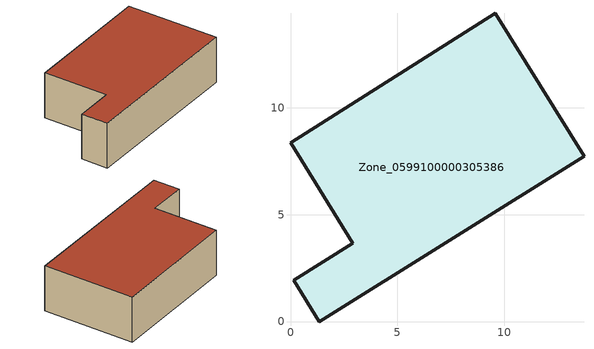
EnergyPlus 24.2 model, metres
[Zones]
Zone_0599100000305386
 floor ground (C_G): 9.58,14.41 13.73,7.74 1.35,0 0.15,1.93 2.92,3.66 0,8.36 z0
 wall outside (C_F): 13.73,7.74 9.58,14.41 0,8.36 2.92,3.66 0.15,1.93 1.35,0 13.73,7.74 z0:3.96
 roof outside (C_R): 1.35,0 13.73,7.74 9.58,14.41 0,8.36 2.92,3.66 0.15,1.93 z3.96
[BUILDING]
Pand.0599100000305386: North Axis=0; Terrain=City; Loads Convergence Tolerance Value=0.04; Temperature Convergence Tolerance Value=0.4; Solar Distribution=FullExterior; Maximum Number of Warmup Days=25; Minimum Number of Warmup Days=1
[Site:Location]
Rotterdam.The.Hague.AP_ZH_NLD Design_Conditions: Latitude=51.96; Longitude=4.45; Time Zone=1; Elevation=-4.5
[SITE:GROUNDTEMPERATURE:BUILDINGSURFACE]
18, 18, 18, 18, 18, 18, 18, 18, 18, 18, 18, 18
[MATERIAL] Thermal Absorptance=0.9; Solar Absorptance=0.7; Visible Absorptance=0.7
Name | Roughness | Thickness | Conductivity | Density | Specific Heat
G.TC.1946 | MediumSmooth | 0.15 | 1 | 540 | 1210
F.TC.1946 | Rough | 0.3 | 0.857143 | 1920 | 840
R.TC.1946 | MediumRough | 0.2 | 0.909091 | 1500 | 1000
[CONSTRUCTION]
C_G: G.TC.1946
C_F: F.TC.1946
C_R: R.TC.1946
[ZONE]
Zone_0599100000305386: Type=1; Multiplier=1; Ceiling Height=Autocalculate; Volume=Autocalculate; Floor Area=autocalculate; Part of Total Floor Area=Yes
[ZONEINFILTRATION:DESIGNFLOWRATE]
Infil_Zone_0599100000305386: Zone or ZoneList or Space or SpaceList=Zone_0599100000305386; Schedule=AlwaysOn; Design Flow Rate Calculation Method=Flow/Area; Flow Rate per Floor Area=0.003; Constant Term Coefficient=1; Temperature Term Coefficient=0; Velocity Term Coefficient=0; Velocity Squared Term Coefficient=0
[HVACTEMPLATE:ZONE:IDEALLOADSAIRSYSTEM]
Zone_0599100000305386: Maximum Heating Supply Air Temperature=50; Minimum Cooling Supply Air Temperature=13; Maximum Heating Supply Air Humidity Ratio=0.0156; Minimum Cooling Supply Air Humidity Ratio=0.0077; Heating Limit=NoLimit; Cooling Limit=NoLimit; Dehumidification Control Type=ConstantSensibleHeatRatio; Cooling Sensible Heat Ratio=0.7; Dehumidification Setpoint=60; Humidification Control Type=None; Humidification Setpoint=30; Outdoor Air Method=None; Outdoor Air Flow Rate per Person=0.00944; Outdoor Air Flow Rate per Zone Floor Area=0; Outdoor Air Flow Rate per Zone=0; Demand Controlled Ventilation Type=None; Outdoor Air Economizer Type=NoEconomizer; Heat Recovery Type=None; Sensible Heat Recovery Effectiveness=0.7; Latent Heat Recovery Effectiveness=0.65
[ZONECONTROL:THERMOSTAT]
ThermostatControl_Zone_0599100000305386: Zone or ZoneList=Zone_0599100000305386; Control Type Schedule=DualSetpointControlType; Control 1=Thermostat_Zone_0599100000305386; Temperature Difference Between Cutout And Setpoint=0
[THERMOSTATSETPOINT:DUALSETPOINT]
Thermostat_Zone_0599100000305386: Heating Setpoint Temperature Schedule=HeatingSetpoint_Zone_0599100000305386; Cooling Setpoint Temperature Schedule=CoolingSetpoint_Zone_0599100000305386
[SCHEDULE:COMPACT]
HeatingSetpoint_Zone_0599100000305386: Through: 12/31, For: AllDays, Until: 24:00, 21
CoolingSetpoint_Zone_0599100000305386: Through: 12/31, For: AllDays, Until: 24:00, 24
DualSetpointControlType: Through: 12/31, For: AllDays, Until: 24:00, 4
AlwaysOn: Through: 12/31, For: AllDays, Until: 24:00, 1
